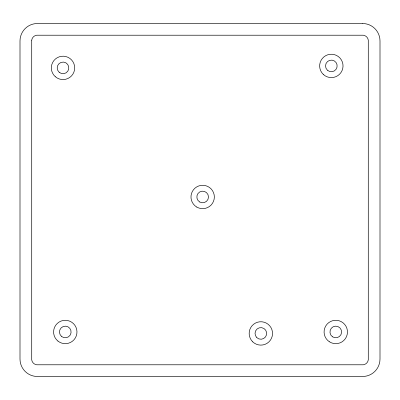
<?xml version="1.0" encoding="UTF-8"?>
<svg xmlns="http://www.w3.org/2000/svg" width="400" height="400" viewBox="0 0 400 400"><rect width="100%" height="100%" fill="white"/><g stroke="black" fill="none" stroke-linecap="round" stroke-linejoin="round"><path stroke-width="0.6" d="M31.715 40.2L31.715 359.805A5.785 5.785 0 0 0 36.695 364.785L363.3 364.785A5.795 5.795 0 0 0 368.285 359.8L368.285 40.195A5.785 5.785 0 0 0 363.305 35.215L36.7 35.215A5.795 5.795 0 0 0 31.715 40.2M362.55 23.5L37.46 23.5A17.46 17.46 0 0 0 20 40.96L20 359.05A17.45 17.45 0 0 0 37.45 376.5L362.54 376.5A17.46 17.46 0 0 0 380 359.04L380 40.95A17.45 17.45 0 0 0 362.55 23.5M256.82 337.625A5.82 5.82 0 0 0 266.5 334.825A5.82 5.82 0 0 0 259.235 327.84A5.82 5.82 0 0 0 256.82 337.625M327.405 70.2A5.82 5.82 0 0 0 337.02 67.185A5.82 5.82 0 0 0 329.6 60.365A5.82 5.82 0 0 0 327.405 70.2M332.57 336.83A5.82 5.82 0 0 0 341.585 332.325A5.82 5.82 0 0 0 333.175 326.77A5.82 5.82 0 0 0 332.57 336.83M199.75 202.01A5.82 5.82 0 0 0 208.48 196.97A5.82 5.82 0 0 0 199.75 191.93A5.82 5.82 0 0 0 199.75 202.01M61.625 336.5A5.82 5.82 0 0 0 71.03 332.88A5.82 5.82 0 0 0 63.19 326.545A5.82 5.82 0 0 0 61.625 336.5M196.815 207.09A11.69 11.69 0 0 0 214.35 196.97A11.69 11.69 0 0 0 196.815 186.845A11.69 11.69 0 0 0 196.815 207.09M252.755 341.86A11.69 11.69 0 0 0 272.2 336.23A11.69 11.69 0 0 0 257.6 322.205A11.69 11.69 0 0 0 252.755 341.86M329.33 341.73A11.69 11.69 0 0 0 347.445 332.68A11.69 11.69 0 0 0 330.55 321.52A11.69 11.69 0 0 0 329.33 341.73M323.43 74.525A11.69 11.69 0 0 0 342.75 68.465A11.69 11.69 0 0 0 327.84 54.765A11.69 11.69 0 0 0 323.43 74.525M55.325 76.69A11.69 11.69 0 0 0 74.48 70.14A11.69 11.69 0 0 0 59.235 56.825A11.69 11.69 0 0 0 55.325 76.69M59.185 72.265A5.82 5.82 0 0 0 68.725 69.01A5.82 5.82 0 0 0 61.13 62.38A5.82 5.82 0 0 0 59.185 72.265M57.935 341.07A11.69 11.69 0 0 0 76.83 333.79A11.69 11.69 0 0 0 61.08 321.07A11.69 11.69 0 0 0 57.935 341.07"/></g></svg>
